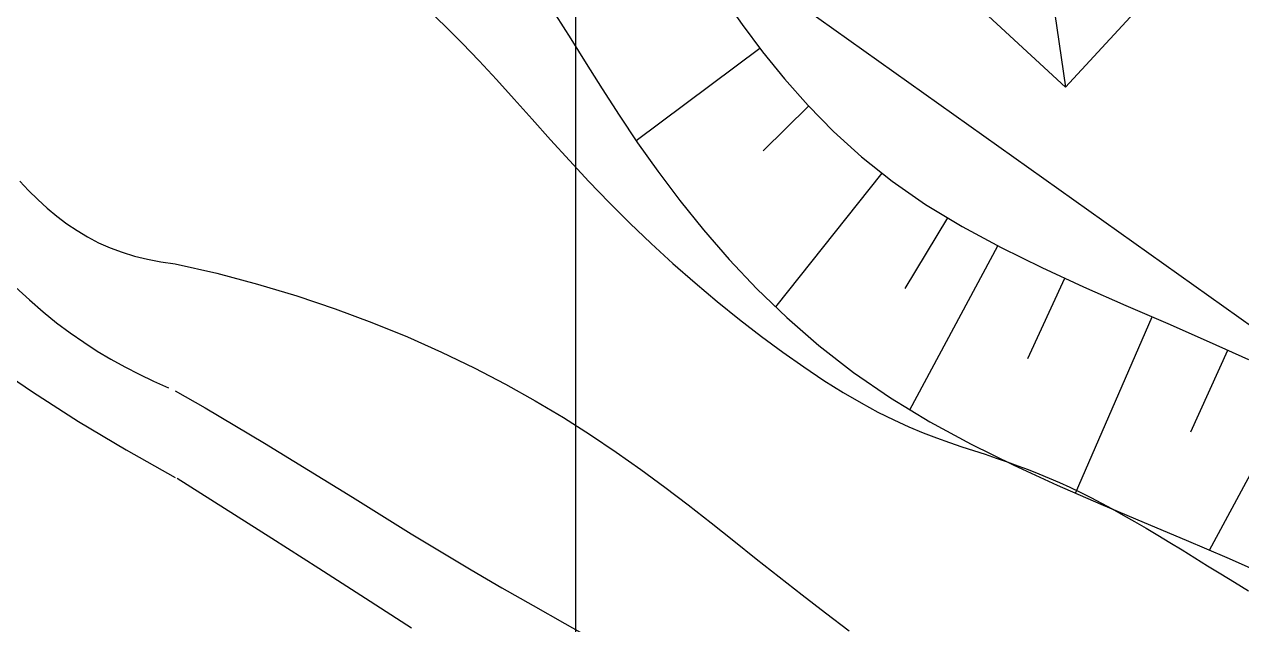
# Model space of a CAD drawing. Header units: millimetres. Extents: x 501029 to 503193, y 1805862 to 1807132.
# Drawn here: x 501895.34 to 501932.96, y 1806644.55 to 1806663.08 of the extents above; entities that cross this region are included whole.
import ezdxf

# ---------------------------------------------------------------- set-up
doc = ezdxf.new("R2010")
doc.units = ezdxf.units.MM
doc.header["$LTSCALE"] = 12
doc.header["$MEASUREMENT"] = 0
for name, color, linetype in [('3', 7, 'CONTINUOUS'), ('CTRINH', 7, 'CONTINUOUS'), ('DM0', 7, 'CONTINUOUS'), ('DM1', 4, 'CONTINUOUS'), ('DMO', 7, 'CONTINUOUS'), ('KHUNG', 7, 'CONTINUOUS')]:
    doc.layers.add(name, color=color, linetype=linetype)

msp = doc.modelspace()

# ---------------------------------------------------------------- linework, layer by layer
at = {"layer": '3', "color": 1, "linetype": 'Continuous', "flags": 128}
msp.add_lwpolyline([(502734.468, 1805863.404), (502565.854, 1806180.86), (502440.381, 1806356.363), (502262.265, 1806436.523), (502063.939, 1806567.977), (501955.637, 1806637.827), (501772.776, 1806767.939), (501708.223, 1807014.777), (501705.574, 1807125.556)], dxfattribs=at)
at = {"layer": 'CTRINH', "color": 5, "linetype": 'ByBlock'}
msp.add_line((501912.38, 1806625.918, 0.427), (501912.38, 1806670.63, 0.427), dxfattribs=at)
at = {"layer": 'DM0'}
msp.add_lwpolyline([(501900, 1806655.691), (501901.29, 1806655.397), (501902.545, 1806655.065), (501903.762, 1806654.699), (501904.94, 1806654.303), (501906.079, 1806653.879), (501907.177, 1806653.431), (501908.232, 1806652.962), (501909.243, 1806652.475), (501910.209, 1806651.973), (501911.129, 1806651.461), (501912.002, 1806650.94), (501912.833, 1806650.412), (501913.628, 1806649.877), (501914.393, 1806649.337), (501915.132, 1806648.792), (501915.853, 1806648.244), (501916.561, 1806647.692), (501917.261, 1806647.137), (501917.96, 1806646.581), (501918.663, 1806646.024), (501919.375, 1806645.468), (501920.098, 1806644.911), (501920.835, 1806644.354)], dxfattribs=at)
at = {"layer": 'DM1'}
for p, q in [((501914.247, 1806659.495), (501918.066, 1806662.353)), ((501918.174, 1806659.181), (501919.576, 1806660.561)), ((501918.563, 1806654.358), (501921.851, 1806658.486)), ((501922.563, 1806654.931), (501923.879, 1806657.109)), ((501922.706, 1806651.184), (501925.427, 1806656.247)), ((501926.348, 1806652.761), (501927.493, 1806655.251)), ((501927.829, 1806648.603), (501930.195, 1806654.054)), ((501931.388, 1806650.503), (501932.533, 1806653.021)), ((501931.972, 1806646.848), (501934.717, 1806651.96))]:
    msp.add_line(p, q, dxfattribs=at)
for points in [[(501876.015, 1806667.829), (501876.955, 1806666.991), (501877.926, 1806666.125), (501878.927, 1806665.234), (501879.957, 1806664.32), (501881.014, 1806663.387), (501882.096, 1806662.437), (501883.203, 1806661.473), (501884.334, 1806660.498), (501885.485, 1806659.515), (501886.658, 1806658.526), (501887.85, 1806657.535), (501889.064, 1806656.544), (501890.305, 1806655.558), (501891.575, 1806654.581), (501892.877, 1806653.615), (501894.216, 1806652.664), (501895.594, 1806651.733), (501897.015, 1806650.824), (501898.483, 1806649.942), (501900, 1806649.09)], [(501916.924, 1806663.93), (501917.521, 1806663.082), (501918.153, 1806662.238), (501918.829, 1806661.401), (501919.559, 1806660.579), (501920.351, 1806659.774), (501921.215, 1806658.993), (501922.159, 1806658.241), (501923.193, 1806657.523), (501924.32, 1806656.842), (501925.524, 1806656.195), (501926.784, 1806655.577), (501928.078, 1806654.982), (501929.385, 1806654.405), (501930.683, 1806653.841), (501931.952, 1806653.285), (501933.169, 1806652.732)], [(501907.846, 1806663.5), (501908.357, 1806663.02), (501908.872, 1806662.505), (501909.396, 1806661.956), (501909.929, 1806661.379), (501910.473, 1806660.777), (501911.029, 1806660.157), (501911.6, 1806659.523), (501912.186, 1806658.879), (501912.788, 1806658.231), (501913.409, 1806657.584), (501914.049, 1806656.943), (501914.708, 1806656.312), (501915.383, 1806655.696), (501916.067, 1806655.098), (501916.755, 1806654.521), (501917.441, 1806653.969), (501918.119, 1806653.447), (501918.784, 1806652.956), (501919.43, 1806652.503), (501920.051, 1806652.089), (501920.642, 1806651.719), (501921.198, 1806651.394), (501921.721, 1806651.112), (501922.213, 1806650.868), (501922.677, 1806650.656), (501923.116, 1806650.472), (501923.533, 1806650.312), (501923.93, 1806650.17), (501924.31, 1806650.042), (501924.675, 1806649.922), (501925.029, 1806649.807), (501925.373, 1806649.692), (501925.711, 1806649.575), (501926.041, 1806649.455), (501926.367, 1806649.332), (501926.69, 1806649.205), (501927.011, 1806649.072), (501927.33, 1806648.933), (501927.65, 1806648.788), (501927.973, 1806648.634), (501928.298, 1806648.472), (501928.628, 1806648.3), (501928.963, 1806648.118), (501929.304, 1806647.928), (501929.652, 1806647.729), (501930.007, 1806647.521), (501930.369, 1806647.305), (501930.74, 1806647.082), (501931.12, 1806646.851), (501931.509, 1806646.612), (501931.909, 1806646.367), (501932.319, 1806646.115), (501932.74, 1806645.856), (501933.17, 1806645.59)], [(501911.755, 1806663.374), (501912.228, 1806662.634), (501912.704, 1806661.875), (501913.196, 1806661.091), (501913.722, 1806660.276), (501914.293, 1806659.426), (501914.916, 1806658.547), (501915.593, 1806657.648), (501916.327, 1806656.737), (501917.121, 1806655.825), (501917.979, 1806654.92), (501918.903, 1806654.031), (501919.896, 1806653.167), (501920.962, 1806652.337), (501922.104, 1806651.549), (501923.321, 1806650.811), (501924.598, 1806650.119), (501925.917, 1806649.468), (501927.26, 1806648.851), (501928.608, 1806648.264), (501929.943, 1806647.701), (501931.246, 1806647.156), (501932.501, 1806646.623), (501933.687, 1806646.098)], [(501895.064, 1806654.971), (501895.493, 1806654.576), (501895.916, 1806654.209), (501896.335, 1806653.87), (501896.753, 1806653.556), (501897.171, 1806653.265), (501897.591, 1806652.995), (501898.015, 1806652.742), (501898.444, 1806652.504), (501898.882, 1806652.28), (501899.329, 1806652.067), (501899.788, 1806651.863)], [(501900, 1806651.765), (501900.926, 1806651.237), (501901.844, 1806650.699), (501902.756, 1806650.152), (501903.663, 1806649.598), (501904.569, 1806649.039), (501905.475, 1806648.478), (501906.384, 1806647.914), (501907.298, 1806647.352), (501908.22, 1806646.791), (501909.152, 1806646.235), (501910.097, 1806645.684), (501911.059, 1806645.133), (501912.045, 1806644.576), (501913.059, 1806644.007)], [(501900.06, 1806649.066), (501901.527, 1806648.14), (501902.989, 1806647.212), (501904.44, 1806646.285), (501905.879, 1806645.36), (501907.3, 1806644.442)]]:
    msp.add_lwpolyline(points, dxfattribs=at)
at = {"layer": 'DMO'}
msp.add_lwpolyline([(501895.194, 1806658.246), (501895.47, 1806657.955), (501895.753, 1806657.675), (501896.043, 1806657.41), (501896.341, 1806657.16), (501896.648, 1806656.928), (501896.965, 1806656.714), (501897.293, 1806656.519), (501897.633, 1806656.342), (501897.987, 1806656.185), (501898.356, 1806656.047), (501898.74, 1806655.928), (501899.141, 1806655.829), (501899.561, 1806655.75), (501900, 1806655.691)], dxfattribs=at)
at = {"layer": 'KHUNG'}
msp.add_lwpolyline([(501924.332, 1806664.086), (501929.085, 1806669.233), (501932.269, 1806666.292), (501927.517, 1806661.145)], close=True, dxfattribs=at)
msp.add_lwpolyline([(501924.332, 1806664.086), (501927.112, 1806663.902), (501927.517, 1806661.145)], dxfattribs=at)

doc.saveas('drawing.dxf')
